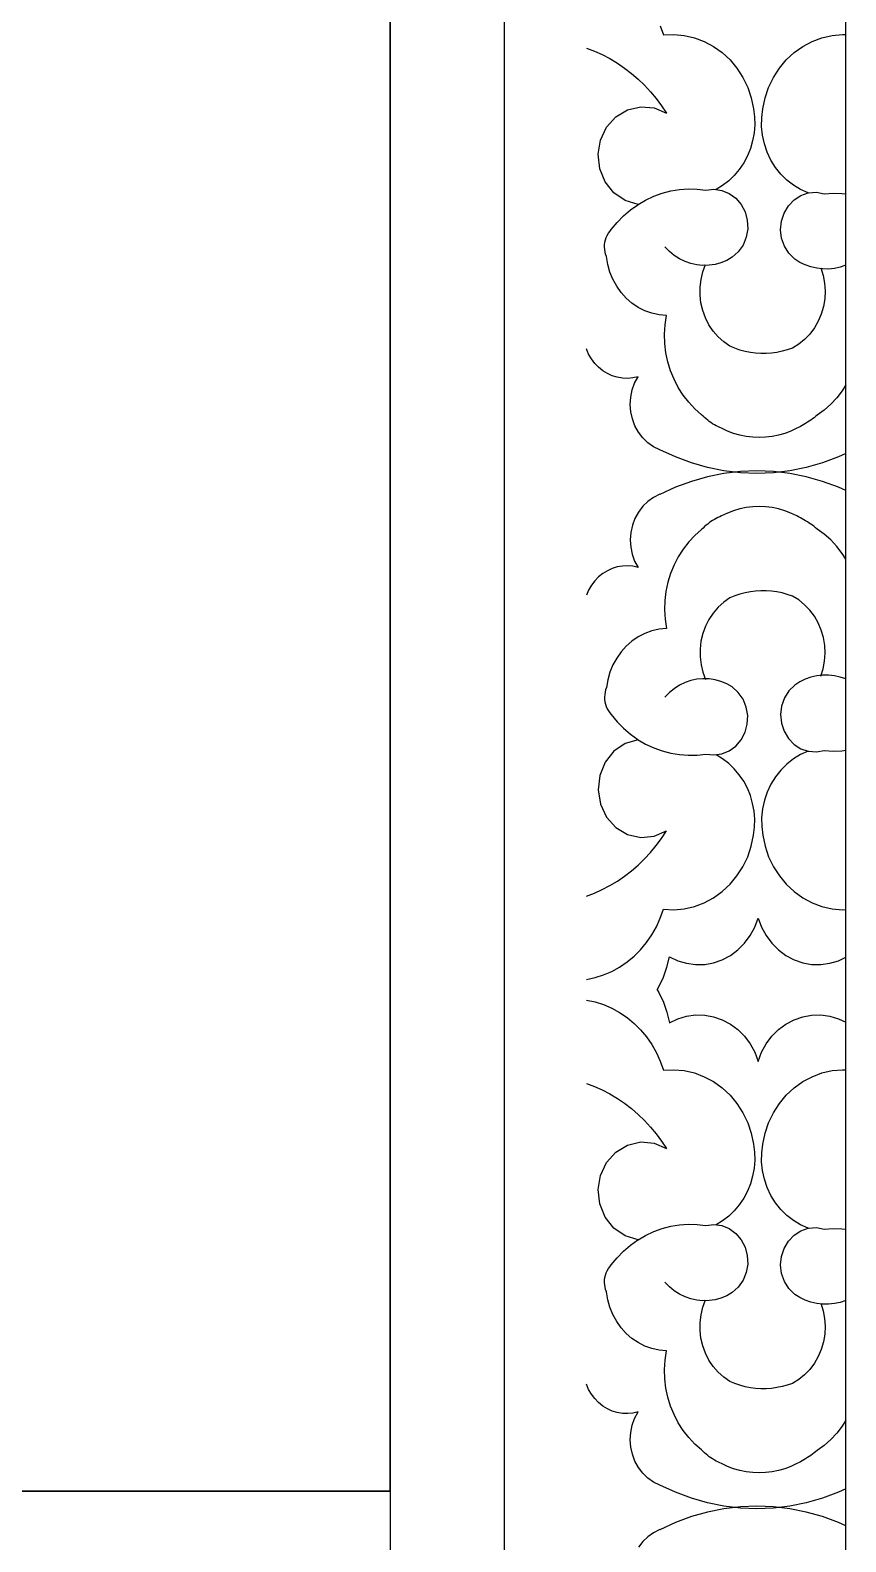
# Model space of a CAD drawing. Extents: x 1188826 to 1909461, y 608442 to 1651179.
# Drawn here: x 1660628.9 to 1660852.5, y 1030119.5 to 1030534 of the extents above; entities that cross this region are included whole.
import ezdxf

# ---------------------------------------------------------------- set-up
doc = ezdxf.new("R2010")
doc.units = 0
doc.header["$LTSCALE"] = 1000
doc.header["$MEASUREMENT"] = 0
doc.layers.add('窗', color=4, linetype='Continuous')
doc.layers.add('立面线', color=40, linetype='Continuous')

# ---------------------------------------------------------------- blocks, each defined once
blk = doc.blocks.new('EHYTERHT5EHTER')
at = {"layer": '窗', "ltscale": 3}
for points in [[(77243.13, -229980.6), (76049.19, -229980.6), (76049.19, -231660.6), (77243.13, -231660.6)], [(76049.19, -231660.6), (77243.13, -231660.6), (77243.13, -233330.6), (76049.19, -233330.6)]]:
    blk.add_lwpolyline(points, close=True, dxfattribs=at)

msp = doc.modelspace()

# ---------------------------------------------------------------- linework, layer by layer
at = {"layer": '立面线'}
for p, q in [((1660727.68, 1028413.42), (1660727.66, 1032663.42)), ((1660758.89, 1032633.42), (1660758.89, 1028443.42)), ((1660852.52, 1028443.42), (1660852.52, 1032543.42)), ((1660801.68, 1030535.14), (1660802.54, 1030532.69)), ((1660802.54, 1030532.69), (1660805.39, 1030532.83)), ((1660805.39, 1030532.83), (1660808.23, 1030532.57)), ((1660808.23, 1030532.57), (1660811.02, 1030531.93)), ((1660811.02, 1030531.93), (1660813.71, 1030530.92)), ((1660813.71, 1030530.92), (1660816.27, 1030529.55)), ((1660840.74, 1030529.55), (1660843.29, 1030530.92)), ((1660843.29, 1030530.92), (1660845.99, 1030531.93)), ((1660845.99, 1030531.93), (1660848.78, 1030532.57)), ((1660848.78, 1030532.57), (1660851.62, 1030532.83)), ((1660851.62, 1030532.83), (1660852.52, 1030532.78)), ((1660781.41, 1030529.08), (1660783.62, 1030528.24)), ((1660783.62, 1030528.24), (1660785.77, 1030527.28)), ((1660785.77, 1030527.28), (1660787.88, 1030526.18)), ((1660816.27, 1030529.55), (1660818.64, 1030527.85)), ((1660818.64, 1030527.85), (1660820.8, 1030525.83)), ((1660836.21, 1030525.83), (1660838.37, 1030527.85)), ((1660838.37, 1030527.85), (1660840.74, 1030529.55)), ((1660787.88, 1030526.18), (1660789.92, 1030524.96)), ((1660789.92, 1030524.96), (1660791.9, 1030523.61)), ((1660791.9, 1030523.61), (1660793.81, 1030522.15)), ((1660793.81, 1030522.15), (1660795.63, 1030520.58)), ((1660820.8, 1030525.83), (1660822.7, 1030523.55)), ((1660822.7, 1030523.55), (1660824.32, 1030521.02)), ((1660832.68, 1030521.02), (1660834.31, 1030523.55)), ((1660834.31, 1030523.55), (1660836.21, 1030525.83)), ((1660795.63, 1030520.58), (1660797.37, 1030518.89)), ((1660797.37, 1030518.89), (1660799.02, 1030517.11)), ((1660824.32, 1030521.02), (1660825.64, 1030518.29)), ((1660825.64, 1030518.29), (1660826.63, 1030515.4)), ((1660830.38, 1030515.4), (1660831.37, 1030518.29)), ((1660831.37, 1030518.29), (1660832.68, 1030521.02)), ((1660799.02, 1030517.11), (1660800.58, 1030515.23)), ((1660800.58, 1030515.23), (1660802.03, 1030513.25)), ((1660826.63, 1030515.4), (1660827.27, 1030512.4)), ((1660829.74, 1030512.4), (1660830.38, 1030515.4)), ((1660786.92, 1030507.39), (1660789.48, 1030510.25)), ((1660789.48, 1030510.25), (1660792.7, 1030512.18)), ((1660792.7, 1030512.18), (1660796.3, 1030513.01)), ((1660796.3, 1030513.01), (1660799.97, 1030512.67)), ((1660799.97, 1030512.67), (1660803.38, 1030511.19)), ((1660802.03, 1030513.25), (1660803.38, 1030511.19)), ((1660827.27, 1030512.4), (1660827.53, 1030510.21)), ((1660827.53, 1030510.21), (1660827.57, 1030508.01)), ((1660829.46, 1030507.58), (1660829.47, 1030510)), ((1660829.47, 1030510), (1660829.74, 1030512.4)), ((1660785.25, 1030503.86), (1660786.92, 1030507.39)), ((1660827.39, 1030505.81), (1660826.99, 1030503.64)), ((1660827.57, 1030508.01), (1660827.39, 1030505.81)), ((1660829.71, 1030505.17), (1660829.46, 1030507.58)), ((1660784.61, 1030499.95), (1660785.25, 1030503.86)), ((1660826.38, 1030501.53), (1660825.56, 1030499.51)), ((1660826.99, 1030503.64), (1660826.38, 1030501.53)), ((1660830.23, 1030502.81), (1660829.71, 1030505.17)), ((1660831, 1030500.54), (1660830.23, 1030502.81)), ((1660785.05, 1030496), (1660784.61, 1030499.95)), ((1660824.54, 1030497.59), (1660823.34, 1030495.81)), ((1660825.56, 1030499.51), (1660824.54, 1030497.59)), ((1660832.02, 1030498.38), (1660831, 1030500.54)), ((1660833.26, 1030496.36), (1660832.02, 1030498.38)), ((1660786.53, 1030492.37), (1660785.05, 1030496)), ((1660821.97, 1030494.17), (1660820.44, 1030492.7)), ((1660823.34, 1030495.81), (1660821.97, 1030494.17)), ((1660834.72, 1030494.52), (1660833.26, 1030496.36)), ((1660836.37, 1030492.88), (1660834.72, 1030494.52)), ((1660788.94, 1030489.36), (1660786.53, 1030492.37)), ((1660792.05, 1030487.25), (1660788.94, 1030489.36)), ((1660799.87, 1030488.44), (1660802.17, 1030489.28)), ((1660802.17, 1030489.28), (1660804.52, 1030489.9)), ((1660804.52, 1030489.9), (1660806.92, 1030490.29)), ((1660806.92, 1030490.29), (1660809.34, 1030490.46)), ((1660809.34, 1030490.46), (1660811.76, 1030490.4)), ((1660811.76, 1030490.4), (1660814.17, 1030490.12)), ((1660814.17, 1030490.12), (1660816.34, 1030490.37)), ((1660816.34, 1030490.37), (1660818.5, 1030490.07)), ((1660818.77, 1030491.42), (1660816.99, 1030490.34)), ((1660818.5, 1030490.07), (1660820.55, 1030489.25)), ((1660820.44, 1030492.7), (1660818.77, 1030491.42)), ((1660820.55, 1030489.25), (1660822.36, 1030487.94)), ((1660838.18, 1030491.45), (1660836.37, 1030492.88)), ((1660840.14, 1030490.27), (1660838.18, 1030491.45)), ((1660842.22, 1030489.35), (1660840.14, 1030490.27)), ((1660840.22, 1030488.66), (1660842.22, 1030489.35)), ((1660842.22, 1030489.35), (1660842.3, 1030489.36)), ((1660842.3, 1030489.36), (1660844.48, 1030489.53)), ((1660844.48, 1030489.53), (1660846.63, 1030489.15)), ((1660846.63, 1030489.15), (1660849.05, 1030489.29)), ((1660849.05, 1030489.29), (1660851.48, 1030489.21)), ((1660851.48, 1030489.21), (1660852.52, 1030489.07)), ((1660795.6, 1030486.2), (1660792.05, 1030487.25)), ((1660793.5, 1030484.7), (1660795.52, 1030486.14)), ((1660795.52, 1030486.14), (1660795.6, 1030486.2)), ((1660795.6, 1030486.2), (1660797.65, 1030487.4)), ((1660797.65, 1030487.4), (1660799.87, 1030488.44)), ((1660822.36, 1030487.94), (1660823.84, 1030486.21)), ((1660823.84, 1030486.21), (1660824.91, 1030484.16)), ((1660835.6, 1030483.84), (1660836.78, 1030485.83)), ((1660836.78, 1030485.83), (1660838.35, 1030487.46)), ((1660838.35, 1030487.46), (1660840.22, 1030488.66)), ((1660788.24, 1030479.31), (1660789.85, 1030481.27)), ((1660789.85, 1030481.27), (1660791.61, 1030483.07)), ((1660791.61, 1030483.07), (1660793.5, 1030484.7)), ((1660824.91, 1030484.16), (1660825.52, 1030481.9)), ((1660825.52, 1030481.9), (1660825.63, 1030479.55)), ((1660834.65, 1030479.28), (1660834.88, 1030481.62)), ((1660834.88, 1030481.62), (1660835.6, 1030483.84)), ((1660786.64, 1030476.48), (1660786.85, 1030477.11)), ((1660786.85, 1030477.11), (1660787.12, 1030477.72)), ((1660787.12, 1030477.72), (1660787.44, 1030478.29)), ((1660787.44, 1030478.29), (1660787.82, 1030478.82)), ((1660787.82, 1030478.82), (1660788.24, 1030479.31)), ((1660825.23, 1030477.24), (1660824.35, 1030475.08)), ((1660825.63, 1030479.55), (1660825.23, 1030477.24)), ((1660834.93, 1030476.95), (1660834.65, 1030479.28)), ((1660835.7, 1030474.75), (1660834.93, 1030476.95)), ((1660786.38, 1030474.5), (1660786.41, 1030475.17)), ((1660786.42, 1030473.84), (1660786.38, 1030474.5)), ((1660786.41, 1030475.17), (1660786.49, 1030475.83)), ((1660786.52, 1030473.18), (1660786.42, 1030473.84)), ((1660786.49, 1030475.83), (1660786.64, 1030476.48)), ((1660786.68, 1030472.53), (1660786.52, 1030473.18)), ((1660786.9, 1030471.91), (1660786.68, 1030472.53)), ((1660804.16, 1030473.3), (1660802.95, 1030474.55)), ((1660805.49, 1030472.2), (1660804.16, 1030473.3)), ((1660823.04, 1030473.21), (1660821.36, 1030471.71)), ((1660824.35, 1030475.08), (1660823.04, 1030473.21)), ((1660836.91, 1030472.8), (1660835.7, 1030474.75)), ((1660838.52, 1030471.2), (1660836.91, 1030472.8)), ((1660787.27, 1030469.76), (1660786.9, 1030471.91)), ((1660787.86, 1030467.68), (1660787.27, 1030469.76)), ((1660806.93, 1030471.27), (1660805.49, 1030472.2)), ((1660808.45, 1030470.53), (1660806.93, 1030471.27)), ((1660810.05, 1030469.97), (1660808.45, 1030470.53)), ((1660811.69, 1030469.61), (1660810.05, 1030469.97)), ((1660813.36, 1030469.46), (1660811.69, 1030469.61)), ((1660813.35, 1030467.71), (1660814.09, 1030469.72)), ((1660815.03, 1030469.51), (1660813.36, 1030469.46)), ((1660816.69, 1030469.77), (1660815.03, 1030469.51)), ((1660818.31, 1030470.22), (1660816.69, 1030469.77)), ((1660819.87, 1030470.87), (1660818.31, 1030470.22)), ((1660821.36, 1030471.71), (1660819.87, 1030470.87)), ((1660839.93, 1030470.32), (1660838.52, 1030471.2)), ((1660841.42, 1030469.61), (1660839.93, 1030470.32)), ((1660842.97, 1030469.07), (1660841.42, 1030469.61)), ((1660844.56, 1030468.7), (1660842.97, 1030469.07)), ((1660846.18, 1030468.51), (1660844.56, 1030468.7)), ((1660845.67, 1030468.78), (1660846.31, 1030466.73)), ((1660847.81, 1030468.5), (1660846.18, 1030468.51)), ((1660849.44, 1030468.68), (1660847.81, 1030468.5)), ((1660851.03, 1030469.03), (1660849.44, 1030468.68)), ((1660852.52, 1030469.53), (1660851.03, 1030469.03)), ((1660788.68, 1030465.69), (1660787.86, 1030467.68)), ((1660789.71, 1030463.82), (1660788.68, 1030465.69)), ((1660812.59, 1030463.49), (1660812.85, 1030465.63)), ((1660812.85, 1030465.63), (1660813.35, 1030467.71)), ((1660846.31, 1030466.73), (1660846.7, 1030464.62)), ((1660846.7, 1030464.62), (1660846.85, 1030462.47)), ((1660790.93, 1030462.09), (1660789.71, 1030463.82)), ((1660792.34, 1030460.53), (1660790.93, 1030462.09)), ((1660793.91, 1030459.15), (1660792.34, 1030460.53)), ((1660812.58, 1030461.34), (1660812.59, 1030463.49)), ((1660812.82, 1030459.2), (1660812.58, 1030461.34)), ((1660846.75, 1030460.32), (1660846.4, 1030458.2)), ((1660846.85, 1030462.47), (1660846.75, 1030460.32)), ((1660795.62, 1030457.99), (1660793.91, 1030459.15)), ((1660797.44, 1030457.05), (1660795.62, 1030457.99)), ((1660799.35, 1030456.35), (1660797.44, 1030457.05)), ((1660801.33, 1030455.9), (1660799.35, 1030456.35)), ((1660803.34, 1030455.71), (1660801.33, 1030455.9)), ((1660813.31, 1030457.11), (1660812.82, 1030459.2)), ((1660814.04, 1030455.1), (1660813.31, 1030457.11)), ((1660845.8, 1030456.14), (1660844.98, 1030454.18)), ((1660846.4, 1030458.2), (1660845.8, 1030456.14)), ((1660802.82, 1030450.62), (1660802.97, 1030453.18)), ((1660802.97, 1030453.18), (1660803.34, 1030455.71)), ((1660814.99, 1030453.21), (1660814.04, 1030455.1)), ((1660816.16, 1030451.46), (1660814.99, 1030453.21)), ((1660843.93, 1030452.35), (1660842.67, 1030450.67)), ((1660844.98, 1030454.18), (1660843.93, 1030452.35)), ((1660802.91, 1030448.07), (1660802.82, 1030450.62)), ((1660803.21, 1030445.53), (1660802.91, 1030448.07)), ((1660817.52, 1030449.88), (1660816.16, 1030451.46)), ((1660819.05, 1030448.5), (1660817.52, 1030449.88)), ((1660820.73, 1030447.33), (1660819.05, 1030448.5)), ((1660839.63, 1030447.88), (1660837.89, 1030446.82)), ((1660841.23, 1030449.17), (1660839.63, 1030447.88)), ((1660842.67, 1030450.67), (1660841.23, 1030449.17)), ((1660782.02, 1030445.16), (1660781.41, 1030446.57)), ((1660782.79, 1030443.84), (1660782.02, 1030445.16)), ((1660783.7, 1030442.63), (1660782.79, 1030443.84)), ((1660803.74, 1030443.03), (1660803.21, 1030445.53)), ((1660822.1, 1030446.76), (1660820.73, 1030447.33)), ((1660823.5, 1030446.29), (1660822.1, 1030446.76)), ((1660824.92, 1030445.91), (1660823.5, 1030446.29)), ((1660826.36, 1030445.62), (1660824.92, 1030445.91)), ((1660827.81, 1030445.43), (1660826.36, 1030445.62)), ((1660829.27, 1030445.34), (1660827.81, 1030445.43)), ((1660830.73, 1030445.35), (1660829.27, 1030445.34)), ((1660832.19, 1030445.45), (1660830.73, 1030445.35)), ((1660833.65, 1030445.65), (1660832.19, 1030445.45)), ((1660835.08, 1030445.94), (1660833.65, 1030445.65)), ((1660836.5, 1030446.34), (1660835.08, 1030445.94)), ((1660837.89, 1030446.82), (1660836.5, 1030446.34)), ((1660784.74, 1030441.56), (1660783.7, 1030442.63)), ((1660785.9, 1030440.62), (1660784.74, 1030441.56)), ((1660787.15, 1030439.85), (1660785.9, 1030440.62)), ((1660788.48, 1030439.24), (1660787.15, 1030439.85)), ((1660789.86, 1030438.81), (1660788.48, 1030439.24)), ((1660804.48, 1030440.6), (1660803.74, 1030443.03)), ((1660805.44, 1030438.26), (1660804.48, 1030440.6)), ((1660791.29, 1030438.57), (1660789.86, 1030438.81)), ((1660792.73, 1030438.52), (1660791.29, 1030438.57)), ((1660794.17, 1030438.66), (1660792.73, 1030438.52)), ((1660793.55, 1030433.38), (1660793.96, 1030435.35)), ((1660793.96, 1030435.35), (1660794.64, 1030437.23)), ((1660795.58, 1030438.98), (1660794.17, 1030438.66)), ((1660794.64, 1030437.23), (1660795.58, 1030438.98)), ((1660806.59, 1030436.03), (1660805.44, 1030438.26)), ((1660807.94, 1030433.92), (1660806.59, 1030436.03)), ((1660851.54, 1030435.13), (1660850.08, 1030433.18)), ((1660852.52, 1030436.73), (1660851.54, 1030435.13)), ((1660793.42, 1030431.36), (1660793.55, 1030433.38)), ((1660793.57, 1030429.34), (1660793.42, 1030431.36)), ((1660809.47, 1030431.96), (1660807.94, 1030433.92)), ((1660811.16, 1030430.17), (1660809.47, 1030431.96)), ((1660848.43, 1030431.4), (1660846.64, 1030429.81)), ((1660850.08, 1030433.18), (1660848.43, 1030431.4)), ((1660794.01, 1030427.38), (1660793.57, 1030429.34)), ((1660794.71, 1030425.5), (1660794.01, 1030427.38)), ((1660813, 1030428.55), (1660811.16, 1030430.17)), ((1660813.4, 1030428.16), (1660813, 1030428.55)), ((1660813.81, 1030427.77), (1660813.4, 1030428.16)), ((1660814.23, 1030427.41), (1660813.81, 1030427.77)), ((1660814.66, 1030427.06), (1660814.23, 1030427.41)), ((1660815.1, 1030426.72), (1660814.66, 1030427.06)), ((1660842.91, 1030427.09), (1660842.45, 1030426.78)), ((1660843.37, 1030427.41), (1660842.91, 1030427.09)), ((1660843.82, 1030427.74), (1660843.37, 1030427.41)), ((1660844.26, 1030428.08), (1660843.82, 1030427.74)), ((1660844.7, 1030428.43), (1660844.26, 1030428.08)), ((1660846.64, 1030429.81), (1660844.7, 1030428.43)), ((1660795.67, 1030423.77), (1660794.71, 1030425.5)), ((1660796.86, 1030422.2), (1660795.67, 1030423.77)), ((1660815.56, 1030426.4), (1660815.1, 1030426.72)), ((1660816.02, 1030426.09), (1660815.56, 1030426.4)), ((1660816.49, 1030425.81), (1660816.02, 1030426.09)), ((1660816.97, 1030425.54), (1660816.49, 1030425.81)), ((1660817.46, 1030425.28), (1660816.97, 1030425.54)), ((1660817.95, 1030425.05), (1660817.46, 1030425.28)), ((1660818.45, 1030424.83), (1660817.95, 1030425.05)), ((1660820.09, 1030424.06), (1660818.45, 1030424.83)), ((1660821.77, 1030423.42), (1660820.09, 1030424.06)), ((1660823.49, 1030422.92), (1660821.77, 1030423.42)), ((1660825.24, 1030422.57), (1660823.49, 1030422.92)), ((1660834.08, 1030422.92), (1660832.33, 1030422.57)), ((1660835.8, 1030423.42), (1660834.08, 1030422.92)), ((1660837.48, 1030424.06), (1660835.8, 1030423.42)), ((1660839.11, 1030424.83), (1660837.48, 1030424.06)), ((1660839.6, 1030425.08), (1660839.11, 1030424.83)), ((1660840.09, 1030425.34), (1660839.6, 1030425.08)), ((1660840.57, 1030425.61), (1660840.09, 1030425.34)), ((1660841.05, 1030425.89), (1660840.57, 1030425.61)), ((1660841.52, 1030426.18), (1660841.05, 1030425.89)), ((1660841.99, 1030426.47), (1660841.52, 1030426.18)), ((1660842.45, 1030426.78), (1660841.99, 1030426.47)), ((1660798.25, 1030420.85), (1660796.86, 1030422.2)), ((1660799.82, 1030419.75), (1660798.25, 1030420.85)), ((1660801.53, 1030418.91), (1660799.82, 1030419.75)), ((1660805.83, 1030416.98), (1660801.53, 1030418.95)), ((1660827, 1030422.35), (1660825.24, 1030422.57)), ((1660828.78, 1030422.28), (1660827, 1030422.35)), ((1660830.56, 1030422.35), (1660828.78, 1030422.28)), ((1660832.33, 1030422.57), (1660830.56, 1030422.35)), ((1660810.21, 1030415.36), (1660805.83, 1030416.98)), ((1660814.64, 1030414.09), (1660810.21, 1030415.36)), ((1660846.14, 1030415.36), (1660841.7, 1030414.09)), ((1660850.52, 1030416.98), (1660846.14, 1030415.36)), ((1660852.52, 1030417.9), (1660850.52, 1030416.98)), ((1660810.21, 1030410.28), (1660805.83, 1030408.66)), ((1660814.64, 1030411.54), (1660810.21, 1030410.28)), ((1660819.13, 1030413.18), (1660814.64, 1030414.09)), ((1660819.13, 1030412.45), (1660814.64, 1030411.54)), ((1660823.64, 1030412.63), (1660819.13, 1030413.18)), ((1660823.64, 1030413), (1660819.13, 1030412.45)), ((1660828.17, 1030413.18), (1660823.64, 1030413)), ((1660828.17, 1030412.45), (1660823.64, 1030412.63)), ((1660832.7, 1030413), (1660828.17, 1030413.18)), ((1660832.7, 1030412.63), (1660828.17, 1030412.45)), ((1660837.22, 1030413.18), (1660832.7, 1030412.63)), ((1660837.22, 1030412.45), (1660832.7, 1030413)), ((1660841.7, 1030414.09), (1660837.22, 1030413.18)), ((1660841.7, 1030411.54), (1660837.22, 1030412.45)), ((1660846.14, 1030410.28), (1660841.7, 1030411.54)), ((1660850.52, 1030408.66), (1660846.14, 1030410.28)), ((1660801.53, 1030406.73), (1660799.82, 1030405.89)), ((1660805.83, 1030408.66), (1660801.53, 1030406.69)), ((1660852.52, 1030407.74), (1660850.52, 1030408.66)), ((1660796.86, 1030403.43), (1660795.67, 1030401.87)), ((1660798.25, 1030404.78), (1660796.86, 1030403.43)), ((1660799.82, 1030405.89), (1660798.25, 1030404.78)), ((1660821.77, 1030402.21), (1660820.09, 1030401.57)), ((1660823.49, 1030402.71), (1660821.77, 1030402.21)), ((1660825.24, 1030403.07), (1660823.49, 1030402.71)), ((1660827, 1030403.28), (1660825.24, 1030403.07)), ((1660828.78, 1030403.35), (1660827, 1030403.28)), ((1660830.56, 1030403.28), (1660828.78, 1030403.35)), ((1660832.33, 1030403.07), (1660830.56, 1030403.28)), ((1660834.08, 1030402.71), (1660832.33, 1030403.07)), ((1660835.8, 1030402.21), (1660834.08, 1030402.71)), ((1660837.48, 1030401.57), (1660835.8, 1030402.21)), ((1660794.01, 1030398.26), (1660793.57, 1030396.29)), ((1660794.71, 1030400.13), (1660794.01, 1030398.26)), ((1660795.67, 1030401.87), (1660794.71, 1030400.13)), ((1660813.81, 1030397.86), (1660813.4, 1030397.48)), ((1660814.23, 1030398.23), (1660813.81, 1030397.86)), ((1660814.66, 1030398.58), (1660814.23, 1030398.23)), ((1660815.1, 1030398.92), (1660814.66, 1030398.58)), ((1660815.56, 1030399.24), (1660815.1, 1030398.92)), ((1660816.02, 1030399.54), (1660815.56, 1030399.24)), ((1660816.49, 1030399.83), (1660816.02, 1030399.54)), ((1660816.97, 1030400.1), (1660816.49, 1030399.83)), ((1660817.46, 1030400.35), (1660816.97, 1030400.1)), ((1660817.95, 1030400.59), (1660817.46, 1030400.35)), ((1660818.45, 1030400.81), (1660817.95, 1030400.59)), ((1660820.09, 1030401.57), (1660818.45, 1030400.81)), ((1660839.11, 1030400.81), (1660837.48, 1030401.57)), ((1660839.6, 1030400.55), (1660839.11, 1030400.81)), ((1660840.09, 1030400.29), (1660839.6, 1030400.55)), ((1660840.57, 1030400.02), (1660840.09, 1030400.29)), ((1660841.05, 1030399.74), (1660840.57, 1030400.02)), ((1660841.52, 1030399.46), (1660841.05, 1030399.74)), ((1660841.99, 1030399.16), (1660841.52, 1030399.46)), ((1660842.45, 1030398.85), (1660841.99, 1030399.16)), ((1660842.91, 1030398.54), (1660842.45, 1030398.85)), ((1660843.37, 1030398.22), (1660842.91, 1030398.54)), ((1660843.82, 1030397.89), (1660843.37, 1030398.22)), ((1660844.26, 1030397.55), (1660843.82, 1030397.89)), ((1660793.57, 1030396.29), (1660793.42, 1030394.27)), ((1660793.42, 1030394.27), (1660793.55, 1030392.26)), ((1660809.47, 1030393.67), (1660807.94, 1030391.71)), ((1660811.16, 1030395.47), (1660809.47, 1030393.67)), ((1660813, 1030397.08), (1660811.16, 1030395.47)), ((1660813.4, 1030397.48), (1660813, 1030397.08)), ((1660844.7, 1030397.21), (1660844.26, 1030397.55)), ((1660846.64, 1030395.82), (1660844.7, 1030397.21)), ((1660848.43, 1030394.23), (1660846.64, 1030395.82)), ((1660850.08, 1030392.45), (1660848.43, 1030394.23)), ((1660793.55, 1030392.26), (1660793.96, 1030390.28)), ((1660793.96, 1030390.28), (1660794.64, 1030388.4)), ((1660806.59, 1030389.61), (1660805.44, 1030387.37)), ((1660807.94, 1030391.71), (1660806.59, 1030389.61)), ((1660851.54, 1030390.51), (1660850.08, 1030392.45)), ((1660852.52, 1030388.9), (1660851.54, 1030390.51)), ((1660787.15, 1030385.79), (1660785.9, 1030385.01)), ((1660788.48, 1030386.39), (1660787.15, 1030385.79)), ((1660789.86, 1030386.82), (1660788.48, 1030386.39)), ((1660791.29, 1030387.06), (1660789.86, 1030386.82)), ((1660792.73, 1030387.11), (1660791.29, 1030387.06)), ((1660794.17, 1030386.98), (1660792.73, 1030387.11)), ((1660795.58, 1030386.65), (1660794.17, 1030386.98)), ((1660794.64, 1030388.4), (1660795.58, 1030386.65)), ((1660805.44, 1030387.37), (1660804.48, 1030385.03)), ((1660782.79, 1030381.79), (1660782.02, 1030380.48)), ((1660783.7, 1030383), (1660782.79, 1030381.79)), ((1660784.74, 1030384.08), (1660783.7, 1030383)), ((1660785.9, 1030385.01), (1660784.74, 1030384.08)), ((1660803.74, 1030382.6), (1660803.21, 1030380.11)), ((1660804.48, 1030385.03), (1660803.74, 1030382.6)), ((1660782.02, 1030380.48), (1660781.41, 1030379.07)), ((1660802.91, 1030377.57), (1660802.82, 1030375.01)), ((1660803.21, 1030380.11), (1660802.91, 1030377.57)), ((1660819.05, 1030377.14), (1660817.52, 1030375.76)), ((1660820.73, 1030378.3), (1660819.05, 1030377.14)), ((1660822.1, 1030378.87), (1660820.73, 1030378.3)), ((1660823.5, 1030379.34), (1660822.1, 1030378.87)), ((1660824.92, 1030379.73), (1660823.5, 1030379.34)), ((1660826.36, 1030380.01), (1660824.92, 1030379.73)), ((1660827.81, 1030380.2), (1660826.36, 1030380.01)), ((1660829.27, 1030380.29), (1660827.81, 1030380.2)), ((1660830.73, 1030380.29), (1660829.27, 1030380.29)), ((1660832.19, 1030380.18), (1660830.73, 1030380.29)), ((1660833.65, 1030379.98), (1660832.19, 1030380.18)), ((1660835.08, 1030379.69), (1660833.65, 1030379.98)), ((1660836.5, 1030379.3), (1660835.08, 1030379.69)), ((1660837.89, 1030378.81), (1660836.5, 1030379.3)), ((1660839.63, 1030377.75), (1660837.89, 1030378.81)), ((1660841.23, 1030376.46), (1660839.63, 1030377.75)), ((1660802.82, 1030375.01), (1660802.97, 1030372.46)), ((1660816.16, 1030374.18), (1660814.99, 1030372.43)), ((1660817.52, 1030375.76), (1660816.16, 1030374.18)), ((1660842.67, 1030374.97), (1660841.23, 1030376.46)), ((1660843.93, 1030373.29), (1660842.67, 1030374.97)), ((1660844.98, 1030371.45), (1660843.93, 1030373.29)), ((1660799.35, 1030369.28), (1660797.44, 1030368.58)), ((1660801.33, 1030369.73), (1660799.35, 1030369.28)), ((1660803.34, 1030369.93), (1660801.33, 1030369.73)), ((1660802.97, 1030372.46), (1660803.34, 1030369.93)), ((1660814.04, 1030370.53), (1660813.31, 1030368.53)), ((1660814.99, 1030372.43), (1660814.04, 1030370.53)), ((1660845.8, 1030369.49), (1660844.98, 1030371.45)), ((1660846.4, 1030367.43), (1660845.8, 1030369.49)), ((1660792.34, 1030365.11), (1660790.93, 1030363.55)), ((1660793.91, 1030366.48), (1660792.34, 1030365.11)), ((1660795.62, 1030367.64), (1660793.91, 1030366.48)), ((1660797.44, 1030368.58), (1660795.62, 1030367.64)), ((1660812.82, 1030366.44), (1660812.58, 1030364.3)), ((1660813.31, 1030368.53), (1660812.82, 1030366.44)), ((1660846.75, 1030365.31), (1660846.4, 1030367.43)), ((1660846.85, 1030363.16), (1660846.75, 1030365.31)), ((1660789.71, 1030361.82), (1660788.68, 1030359.94)), ((1660790.93, 1030363.55), (1660789.71, 1030361.82)), ((1660812.58, 1030364.3), (1660812.59, 1030362.14)), ((1660812.59, 1030362.14), (1660812.85, 1030360)), ((1660846.31, 1030358.9), (1660846.7, 1030361.01)), ((1660846.7, 1030361.01), (1660846.85, 1030363.16)), ((1660787.86, 1030357.95), (1660787.27, 1030355.87)), ((1660788.68, 1030359.94), (1660787.86, 1030357.95)), ((1660812.85, 1030360), (1660813.35, 1030357.92)), ((1660813.35, 1030357.92), (1660814.09, 1030355.92)), ((1660842.97, 1030356.56), (1660841.42, 1030356.02)), ((1660844.56, 1030356.93), (1660842.97, 1030356.56)), ((1660846.18, 1030357.12), (1660844.56, 1030356.93)), ((1660845.67, 1030356.86), (1660846.31, 1030358.9)), ((1660847.81, 1030357.13), (1660846.18, 1030357.12)), ((1660849.44, 1030356.96), (1660847.81, 1030357.13)), ((1660851.03, 1030356.61), (1660849.44, 1030356.96)), ((1660852.52, 1030356.1), (1660851.03, 1030356.61)), ((1660786.52, 1030352.46), (1660786.42, 1030351.8)), ((1660786.68, 1030353.1), (1660786.52, 1030352.46)), ((1660786.9, 1030353.73), (1660786.68, 1030353.1)), ((1660787.27, 1030355.87), (1660786.9, 1030353.73)), ((1660804.16, 1030352.34), (1660802.95, 1030351.08)), ((1660805.49, 1030353.43), (1660804.16, 1030352.34)), ((1660806.93, 1030354.36), (1660805.49, 1030353.43)), ((1660808.45, 1030355.11), (1660806.93, 1030354.36)), ((1660810.05, 1030355.66), (1660808.45, 1030355.11)), ((1660811.69, 1030356.02), (1660810.05, 1030355.66)), ((1660813.36, 1030356.17), (1660811.69, 1030356.02)), ((1660815.03, 1030356.12), (1660813.36, 1030356.17)), ((1660816.69, 1030355.87), (1660815.03, 1030356.12)), ((1660818.31, 1030355.41), (1660816.69, 1030355.87)), ((1660819.87, 1030354.76), (1660818.31, 1030355.41)), ((1660821.36, 1030353.92), (1660819.87, 1030354.76)), ((1660823.04, 1030352.43), (1660821.36, 1030353.92)), ((1660824.35, 1030350.55), (1660823.04, 1030352.43)), ((1660836.91, 1030352.84), (1660835.7, 1030350.89)), ((1660838.52, 1030354.43), (1660836.91, 1030352.84)), ((1660839.93, 1030355.31), (1660838.52, 1030354.43)), ((1660841.42, 1030356.02), (1660839.93, 1030355.31)), ((1660786.42, 1030351.8), (1660786.38, 1030351.13)), ((1660786.38, 1030351.13), (1660786.41, 1030350.46)), ((1660786.41, 1030350.46), (1660786.49, 1030349.8)), ((1660786.49, 1030349.8), (1660786.64, 1030349.15)), ((1660786.64, 1030349.15), (1660786.85, 1030348.52)), ((1660786.85, 1030348.52), (1660787.12, 1030347.92)), ((1660825.23, 1030348.4), (1660824.35, 1030350.55)), ((1660825.63, 1030346.08), (1660825.23, 1030348.4)), ((1660834.93, 1030348.68), (1660834.65, 1030346.35)), ((1660835.7, 1030350.89), (1660834.93, 1030348.68)), ((1660787.12, 1030347.92), (1660787.44, 1030347.35)), ((1660787.44, 1030347.35), (1660787.82, 1030346.81)), ((1660787.82, 1030346.81), (1660788.24, 1030346.32)), ((1660788.24, 1030346.32), (1660789.85, 1030344.37)), ((1660789.85, 1030344.37), (1660791.61, 1030342.56)), ((1660825.52, 1030343.73), (1660825.63, 1030346.08)), ((1660834.65, 1030346.35), (1660834.88, 1030344.01)), ((1660834.88, 1030344.01), (1660835.6, 1030341.79)), ((1660791.61, 1030342.56), (1660793.5, 1030340.93)), ((1660793.5, 1030340.93), (1660795.52, 1030339.49)), ((1660823.84, 1030339.42), (1660824.91, 1030341.47)), ((1660824.91, 1030341.47), (1660825.52, 1030343.73)), ((1660835.6, 1030341.79), (1660836.78, 1030339.81)), ((1660836.78, 1030339.81), (1660838.35, 1030338.17)), ((1660788.94, 1030336.27), (1660786.53, 1030333.26)), ((1660792.05, 1030338.39), (1660788.94, 1030336.27)), ((1660795.6, 1030339.43), (1660792.05, 1030338.39)), ((1660795.52, 1030339.49), (1660795.6, 1030339.43)), ((1660795.6, 1030339.43), (1660797.65, 1030338.24)), ((1660797.65, 1030338.24), (1660799.87, 1030337.19)), ((1660799.87, 1030337.19), (1660802.17, 1030336.35)), ((1660802.17, 1030336.35), (1660804.52, 1030335.74)), ((1660804.52, 1030335.74), (1660806.92, 1030335.34)), ((1660818.5, 1030335.56), (1660820.55, 1030336.39)), ((1660820.55, 1030336.39), (1660822.36, 1030337.7)), ((1660822.36, 1030337.7), (1660823.84, 1030339.42)), ((1660838.35, 1030338.17), (1660840.22, 1030336.97)), ((1660842.22, 1030336.29), (1660840.14, 1030335.36)), ((1660840.22, 1030336.97), (1660842.22, 1030336.29)), ((1660842.22, 1030336.29), (1660842.3, 1030336.27)), ((1660842.3, 1030336.27), (1660844.48, 1030336.1)), ((1660844.48, 1030336.1), (1660846.63, 1030336.48)), ((1660846.63, 1030336.48), (1660849.05, 1030336.34)), ((1660849.05, 1030336.34), (1660851.48, 1030336.43)), ((1660851.48, 1030336.43), (1660852.52, 1030336.56)), ((1660786.53, 1030333.26), (1660785.05, 1030329.63)), ((1660806.92, 1030335.34), (1660809.34, 1030335.17)), ((1660809.34, 1030335.17), (1660811.76, 1030335.23)), ((1660811.76, 1030335.23), (1660814.17, 1030335.52)), ((1660814.17, 1030335.52), (1660816.34, 1030335.27)), ((1660816.34, 1030335.27), (1660818.5, 1030335.56)), ((1660818.77, 1030334.22), (1660816.99, 1030335.3)), ((1660820.44, 1030332.93), (1660818.77, 1030334.22)), ((1660821.97, 1030331.46), (1660820.44, 1030332.93)), ((1660836.37, 1030332.76), (1660834.72, 1030331.11)), ((1660838.18, 1030334.18), (1660836.37, 1030332.76)), ((1660840.14, 1030335.36), (1660838.18, 1030334.18)), ((1660785.05, 1030329.63), (1660784.61, 1030325.69)), ((1660823.34, 1030329.83), (1660821.97, 1030331.46)), ((1660824.54, 1030328.04), (1660823.34, 1030329.83)), ((1660825.56, 1030326.12), (1660824.54, 1030328.04)), ((1660833.26, 1030329.27), (1660832.02, 1030327.25)), ((1660834.72, 1030331.11), (1660833.26, 1030329.27)), ((1660784.61, 1030325.69), (1660785.25, 1030321.78)), ((1660826.38, 1030324.1), (1660825.56, 1030326.12)), ((1660826.99, 1030321.99), (1660826.38, 1030324.1)), ((1660831, 1030325.09), (1660830.23, 1030322.82)), ((1660832.02, 1030327.25), (1660831, 1030325.09)), ((1660785.25, 1030321.78), (1660786.92, 1030318.24)), ((1660827.39, 1030319.83), (1660826.99, 1030321.99)), ((1660827.57, 1030317.63), (1660827.39, 1030319.83)), ((1660829.71, 1030320.46), (1660829.46, 1030318.06)), ((1660830.23, 1030322.82), (1660829.71, 1030320.46)), ((1660786.92, 1030318.24), (1660789.48, 1030315.38)), ((1660789.48, 1030315.38), (1660792.7, 1030313.46)), ((1660827.27, 1030313.23), (1660827.53, 1030315.42)), ((1660827.53, 1030315.42), (1660827.57, 1030317.63)), ((1660829.46, 1030318.06), (1660829.47, 1030315.63)), ((1660829.47, 1030315.63), (1660829.74, 1030313.23)), ((1660792.7, 1030313.46), (1660796.3, 1030312.63)), ((1660796.3, 1030312.63), (1660799.97, 1030312.96)), ((1660799.97, 1030312.96), (1660803.38, 1030314.44)), ((1660800.58, 1030310.41), (1660802.03, 1030312.38)), ((1660802.03, 1030312.38), (1660803.38, 1030314.44)), ((1660826.63, 1030310.23), (1660827.27, 1030313.23)), ((1660829.74, 1030313.23), (1660830.38, 1030310.23)), ((1660795.63, 1030305.06), (1660797.37, 1030306.74)), ((1660797.37, 1030306.74), (1660799.02, 1030308.52)), ((1660799.02, 1030308.52), (1660800.58, 1030310.41)), ((1660824.32, 1030304.62), (1660825.64, 1030307.35)), ((1660825.64, 1030307.35), (1660826.63, 1030310.23)), ((1660830.38, 1030310.23), (1660831.37, 1030307.35)), ((1660831.37, 1030307.35), (1660832.68, 1030304.62)), ((1660791.9, 1030302.02), (1660793.81, 1030303.48)), ((1660793.81, 1030303.48), (1660795.63, 1030305.06)), ((1660822.7, 1030302.09), (1660824.32, 1030304.62)), ((1660832.68, 1030304.62), (1660834.31, 1030302.09)), ((1660783.62, 1030297.39), (1660785.77, 1030298.36)), ((1660785.77, 1030298.36), (1660787.88, 1030299.45)), ((1660787.88, 1030299.45), (1660789.92, 1030300.67)), ((1660789.92, 1030300.67), (1660791.9, 1030302.02)), ((1660818.64, 1030297.79), (1660820.8, 1030299.8)), ((1660820.8, 1030299.8), (1660822.7, 1030302.09)), ((1660834.31, 1030302.09), (1660836.21, 1030299.8)), ((1660836.21, 1030299.8), (1660838.37, 1030297.79)), ((1660781.41, 1030296.55), (1660783.62, 1030297.39)), ((1660811.02, 1030293.7), (1660813.71, 1030294.71)), ((1660813.71, 1030294.71), (1660816.27, 1030296.08)), ((1660816.27, 1030296.08), (1660818.64, 1030297.79)), ((1660838.37, 1030297.79), (1660840.74, 1030296.08)), ((1660840.74, 1030296.08), (1660843.29, 1030294.71)), ((1660843.29, 1030294.71), (1660845.99, 1030293.7)), ((1660800.61, 1030288.15), (1660801.68, 1030290.5)), ((1660801.68, 1030290.5), (1660802.54, 1030292.94)), ((1660802.54, 1030292.94), (1660805.39, 1030292.81)), ((1660805.39, 1030292.81), (1660808.23, 1030293.06)), ((1660808.23, 1030293.06), (1660811.02, 1030293.7)), ((1660827.57, 1030288.04), (1660828.5, 1030290.52)), ((1660828.5, 1030290.52), (1660829.44, 1030288.04)), ((1660845.99, 1030293.7), (1660848.78, 1030293.06)), ((1660848.78, 1030293.06), (1660851.62, 1030292.81)), ((1660851.62, 1030292.81), (1660852.52, 1030292.85)), ((1660797.9, 1030283.82), (1660799.34, 1030285.92)), ((1660799.34, 1030285.92), (1660800.61, 1030288.15)), ((1660826.31, 1030285.73), (1660827.57, 1030288.04)), ((1660829.44, 1030288.04), (1660830.7, 1030285.73)), ((1660794.5, 1030280.1), (1660796.27, 1030281.87)), ((1660796.27, 1030281.87), (1660797.9, 1030283.82)), ((1660820.88, 1030280.3), (1660822.93, 1030281.82)), ((1660822.93, 1030281.82), (1660824.75, 1030283.64)), ((1660824.75, 1030283.64), (1660826.31, 1030285.73)), ((1660830.7, 1030285.73), (1660832.26, 1030283.64)), ((1660832.26, 1030283.64), (1660834.08, 1030281.82)), ((1660834.08, 1030281.82), (1660836.13, 1030280.3)), ((1660790.52, 1030277.11), (1660792.57, 1030278.5)), ((1660792.57, 1030278.5), (1660794.5, 1030280.1)), ((1660803.5, 1030277.06), (1660804.23, 1030279.92)), ((1660804.23, 1030279.92), (1660806.5, 1030278.84)), ((1660806.5, 1030278.84), (1660808.89, 1030278.13)), ((1660808.89, 1030278.13), (1660811.36, 1030277.79)), ((1660811.36, 1030277.79), (1660813.84, 1030277.85)), ((1660813.84, 1030277.85), (1660816.29, 1030278.3)), ((1660816.29, 1030278.3), (1660818.65, 1030279.12)), ((1660818.65, 1030279.12), (1660820.88, 1030280.3)), ((1660836.13, 1030280.3), (1660838.36, 1030279.12)), ((1660838.36, 1030279.12), (1660840.72, 1030278.3)), ((1660840.72, 1030278.3), (1660843.17, 1030277.85)), ((1660843.17, 1030277.85), (1660845.65, 1030277.79)), ((1660845.65, 1030277.79), (1660848.11, 1030278.13)), ((1660848.11, 1030278.13), (1660850.51, 1030278.84)), ((1660850.51, 1030278.84), (1660852.52, 1030279.79)), ((1660781.41, 1030273.7), (1660783.79, 1030274.21)), ((1660783.79, 1030274.21), (1660786.11, 1030274.95)), ((1660786.11, 1030274.95), (1660788.36, 1030275.92)), ((1660788.36, 1030275.92), (1660790.52, 1030277.11)), ((1660801.26, 1030271.66), (1660802.51, 1030274.3)), ((1660802.51, 1030274.3), (1660803.5, 1030277.06)), ((1660800.79, 1030270.88), (1660801.26, 1030271.66)), ((1660800.79, 1030270.88), (1660801.26, 1030270.11)), ((1660801.26, 1030270.11), (1660802.51, 1030267.47)), ((1660781.41, 1030268.07), (1660783.79, 1030267.56)), ((1660783.79, 1030267.56), (1660786.11, 1030266.82)), ((1660786.11, 1030266.82), (1660788.36, 1030265.85)), ((1660788.36, 1030265.85), (1660790.52, 1030264.66)), ((1660802.51, 1030267.47), (1660803.5, 1030264.71)), ((1660790.52, 1030264.66), (1660792.57, 1030263.26)), ((1660792.57, 1030263.26), (1660794.5, 1030261.67)), ((1660794.5, 1030261.67), (1660796.27, 1030259.89)), ((1660803.5, 1030264.71), (1660804.23, 1030261.85)), ((1660804.23, 1030261.85), (1660806.5, 1030262.93)), ((1660806.5, 1030262.93), (1660808.89, 1030263.64)), ((1660808.89, 1030263.64), (1660811.36, 1030263.97)), ((1660811.36, 1030263.97), (1660813.84, 1030263.91)), ((1660813.84, 1030263.91), (1660816.29, 1030263.47)), ((1660816.29, 1030263.47), (1660818.65, 1030262.65)), ((1660818.65, 1030262.65), (1660820.88, 1030261.47)), ((1660820.88, 1030261.47), (1660822.93, 1030259.95)), ((1660834.08, 1030259.95), (1660836.13, 1030261.47)), ((1660836.13, 1030261.47), (1660838.36, 1030262.65)), ((1660838.36, 1030262.65), (1660840.72, 1030263.47)), ((1660840.72, 1030263.47), (1660843.17, 1030263.91)), ((1660843.17, 1030263.91), (1660845.65, 1030263.97)), ((1660845.65, 1030263.97), (1660848.11, 1030263.64)), ((1660848.11, 1030263.64), (1660850.51, 1030262.93)), ((1660850.51, 1030262.93), (1660852.52, 1030261.97)), ((1660796.27, 1030259.89), (1660797.9, 1030257.95)), ((1660797.9, 1030257.95), (1660799.34, 1030255.85)), ((1660822.93, 1030259.95), (1660824.75, 1030258.13)), ((1660824.75, 1030258.13), (1660826.31, 1030256.04)), ((1660830.7, 1030256.04), (1660832.26, 1030258.13)), ((1660832.26, 1030258.13), (1660834.08, 1030259.95)), ((1660799.34, 1030255.85), (1660800.61, 1030253.62)), ((1660800.61, 1030253.62), (1660801.68, 1030251.27)), ((1660826.31, 1030256.04), (1660827.57, 1030253.73)), ((1660827.57, 1030253.73), (1660828.5, 1030251.25)), ((1660828.5, 1030251.25), (1660829.44, 1030253.73)), ((1660829.44, 1030253.73), (1660830.7, 1030256.04)), ((1660801.68, 1030251.27), (1660802.54, 1030248.83)), ((1660802.54, 1030248.83), (1660805.39, 1030248.96)), ((1660805.39, 1030248.96), (1660808.23, 1030248.7)), ((1660808.23, 1030248.7), (1660811.02, 1030248.07)), ((1660845.99, 1030248.07), (1660848.78, 1030248.7)), ((1660848.78, 1030248.7), (1660851.62, 1030248.96)), ((1660851.62, 1030248.96), (1660852.52, 1030248.92)), ((1660781.41, 1030245.21), (1660783.62, 1030244.38)), ((1660811.02, 1030248.07), (1660813.71, 1030247.05)), ((1660813.71, 1030247.05), (1660816.27, 1030245.68)), ((1660816.27, 1030245.68), (1660818.64, 1030243.98)), ((1660838.37, 1030243.98), (1660840.74, 1030245.68)), ((1660840.74, 1030245.68), (1660843.29, 1030247.05)), ((1660843.29, 1030247.05), (1660845.99, 1030248.07)), ((1660783.62, 1030244.38), (1660785.77, 1030243.41)), ((1660785.77, 1030243.41), (1660787.88, 1030242.31)), ((1660787.88, 1030242.31), (1660789.92, 1030241.09)), ((1660789.92, 1030241.09), (1660791.9, 1030239.75)), ((1660818.64, 1030243.98), (1660820.8, 1030241.97)), ((1660820.8, 1030241.97), (1660822.7, 1030239.68)), ((1660834.31, 1030239.68), (1660836.21, 1030241.97)), ((1660836.21, 1030241.97), (1660838.37, 1030243.98)), ((1660791.9, 1030239.75), (1660793.81, 1030238.29)), ((1660793.81, 1030238.29), (1660795.63, 1030236.71)), ((1660795.63, 1030236.71), (1660797.37, 1030235.03)), ((1660822.7, 1030239.68), (1660824.32, 1030237.15)), ((1660824.32, 1030237.15), (1660825.64, 1030234.42)), ((1660831.37, 1030234.42), (1660832.68, 1030237.15)), ((1660832.68, 1030237.15), (1660834.31, 1030239.68)), ((1660797.37, 1030235.03), (1660799.02, 1030233.24)), ((1660799.02, 1030233.24), (1660800.58, 1030231.36)), ((1660825.64, 1030234.42), (1660826.63, 1030231.53)), ((1660830.38, 1030231.53), (1660831.37, 1030234.42)), ((1660789.48, 1030226.38), (1660792.7, 1030228.31)), ((1660792.7, 1030228.31), (1660796.3, 1030229.14)), ((1660796.3, 1030229.14), (1660799.97, 1030228.8)), ((1660799.97, 1030228.8), (1660803.38, 1030227.32)), ((1660800.58, 1030231.36), (1660802.03, 1030229.38)), ((1660802.03, 1030229.38), (1660803.38, 1030227.32)), ((1660826.63, 1030231.53), (1660827.27, 1030228.54)), ((1660827.27, 1030228.54), (1660827.53, 1030226.35)), ((1660829.47, 1030226.13), (1660829.74, 1030228.54)), ((1660829.74, 1030228.54), (1660830.38, 1030231.53)), ((1660786.92, 1030223.53), (1660789.48, 1030226.38)), ((1660827.57, 1030224.14), (1660827.39, 1030221.94)), ((1660827.53, 1030226.35), (1660827.57, 1030224.14)), ((1660829.46, 1030223.71), (1660829.47, 1030226.13)), ((1660784.61, 1030216.08), (1660785.25, 1030219.99)), ((1660785.25, 1030219.99), (1660786.92, 1030223.53)), ((1660826.99, 1030219.77), (1660826.38, 1030217.67)), ((1660827.39, 1030221.94), (1660826.99, 1030219.77)), ((1660829.71, 1030221.3), (1660829.46, 1030223.71)), ((1660830.23, 1030218.95), (1660829.71, 1030221.3)), ((1660785.05, 1030212.14), (1660784.61, 1030216.08)), ((1660825.56, 1030215.64), (1660824.54, 1030213.73)), ((1660826.38, 1030217.67), (1660825.56, 1030215.64)), ((1660831, 1030216.67), (1660830.23, 1030218.95)), ((1660832.02, 1030214.51), (1660831, 1030216.67)), ((1660786.53, 1030208.5), (1660785.05, 1030212.14)), ((1660823.34, 1030211.94), (1660821.97, 1030210.3)), ((1660824.54, 1030213.73), (1660823.34, 1030211.94)), ((1660833.26, 1030212.5), (1660832.02, 1030214.51)), ((1660834.72, 1030210.65), (1660833.26, 1030212.5)), ((1660788.94, 1030205.5), (1660786.53, 1030208.5)), ((1660818.77, 1030207.55), (1660816.99, 1030206.47)), ((1660820.44, 1030208.83), (1660818.77, 1030207.55)), ((1660821.97, 1030210.3), (1660820.44, 1030208.83)), ((1660836.37, 1030209.01), (1660834.72, 1030210.65)), ((1660838.18, 1030207.59), (1660836.37, 1030209.01)), ((1660840.14, 1030206.4), (1660838.18, 1030207.59)), ((1660792.05, 1030203.38), (1660788.94, 1030205.5)), ((1660795.6, 1030202.33), (1660792.05, 1030203.38)), ((1660795.6, 1030202.33), (1660797.65, 1030203.53)), ((1660797.65, 1030203.53), (1660799.87, 1030204.58)), ((1660799.87, 1030204.58), (1660802.17, 1030205.41)), ((1660802.17, 1030205.41), (1660804.52, 1030206.03)), ((1660804.52, 1030206.03), (1660806.92, 1030206.42)), ((1660806.92, 1030206.42), (1660809.34, 1030206.59)), ((1660809.34, 1030206.59), (1660811.76, 1030206.53)), ((1660811.76, 1030206.53), (1660814.17, 1030206.25)), ((1660814.17, 1030206.25), (1660816.34, 1030206.5)), ((1660816.34, 1030206.5), (1660818.5, 1030206.21)), ((1660818.5, 1030206.21), (1660820.55, 1030205.38)), ((1660820.55, 1030205.38), (1660822.36, 1030204.07)), ((1660822.36, 1030204.07), (1660823.84, 1030202.34)), ((1660836.78, 1030201.96), (1660838.35, 1030203.59)), ((1660838.35, 1030203.59), (1660840.22, 1030204.79)), ((1660842.22, 1030205.48), (1660840.14, 1030206.4)), ((1660840.22, 1030204.79), (1660842.22, 1030205.48)), ((1660842.22, 1030205.48), (1660842.3, 1030205.5)), ((1660842.3, 1030205.5), (1660844.48, 1030205.66)), ((1660844.48, 1030205.66), (1660846.63, 1030205.28)), ((1660846.63, 1030205.28), (1660849.05, 1030205.42)), ((1660849.05, 1030205.42), (1660851.48, 1030205.34)), ((1660851.48, 1030205.34), (1660852.52, 1030205.2)), ((1660789.85, 1030197.4), (1660791.61, 1030199.2)), ((1660791.61, 1030199.2), (1660793.5, 1030200.83)), ((1660793.5, 1030200.83), (1660795.52, 1030202.28)), ((1660795.52, 1030202.28), (1660795.6, 1030202.33)), ((1660823.84, 1030202.34), (1660824.91, 1030200.3)), ((1660824.91, 1030200.3), (1660825.52, 1030198.04)), ((1660834.88, 1030197.76), (1660835.6, 1030199.98)), ((1660835.6, 1030199.98), (1660836.78, 1030201.96)), ((1660787.44, 1030194.42), (1660787.82, 1030194.95)), ((1660787.82, 1030194.95), (1660788.24, 1030195.44)), ((1660788.24, 1030195.44), (1660789.85, 1030197.4)), ((1660825.63, 1030195.68), (1660825.23, 1030193.37)), ((1660825.52, 1030198.04), (1660825.63, 1030195.68)), ((1660834.65, 1030195.42), (1660834.88, 1030197.76)), ((1660834.93, 1030193.08), (1660834.65, 1030195.42)), ((1660786.38, 1030190.64), (1660786.41, 1030191.31)), ((1660786.42, 1030189.97), (1660786.38, 1030190.64)), ((1660786.41, 1030191.31), (1660786.49, 1030191.97)), ((1660786.49, 1030191.97), (1660786.64, 1030192.62)), ((1660786.64, 1030192.62), (1660786.85, 1030193.25)), ((1660786.85, 1030193.25), (1660787.12, 1030193.85)), ((1660787.12, 1030193.85), (1660787.44, 1030194.42)), ((1660804.16, 1030189.43), (1660802.95, 1030190.68)), ((1660824.35, 1030191.22), (1660823.04, 1030189.34)), ((1660825.23, 1030193.37), (1660824.35, 1030191.22)), ((1660835.7, 1030190.88), (1660834.93, 1030193.08)), ((1660836.91, 1030188.93), (1660835.7, 1030190.88)), ((1660786.52, 1030189.31), (1660786.42, 1030189.97)), ((1660786.68, 1030188.66), (1660786.52, 1030189.31)), ((1660786.9, 1030188.04), (1660786.68, 1030188.66)), ((1660787.27, 1030185.9), (1660786.9, 1030188.04)), ((1660805.49, 1030188.33), (1660804.16, 1030189.43)), ((1660806.93, 1030187.4), (1660805.49, 1030188.33)), ((1660808.45, 1030186.66), (1660806.93, 1030187.4)), ((1660810.05, 1030186.1), (1660808.45, 1030186.66)), ((1660819.87, 1030187), (1660818.31, 1030186.35)), ((1660821.36, 1030187.84), (1660819.87, 1030187)), ((1660823.04, 1030189.34), (1660821.36, 1030187.84)), ((1660838.52, 1030187.33), (1660836.91, 1030188.93)), ((1660839.93, 1030186.46), (1660838.52, 1030187.33)), ((1660841.42, 1030185.74), (1660839.93, 1030186.46)), ((1660787.86, 1030183.82), (1660787.27, 1030185.9)), ((1660788.68, 1030181.82), (1660787.86, 1030183.82)), ((1660811.69, 1030185.75), (1660810.05, 1030186.1)), ((1660813.36, 1030185.59), (1660811.69, 1030185.75)), ((1660812.85, 1030181.76), (1660813.35, 1030183.85)), ((1660813.35, 1030183.85), (1660814.09, 1030185.85)), ((1660815.03, 1030185.64), (1660813.36, 1030185.59)), ((1660816.69, 1030185.9), (1660815.03, 1030185.64)), ((1660818.31, 1030186.35), (1660816.69, 1030185.9)), ((1660842.97, 1030185.2), (1660841.42, 1030185.74)), ((1660844.56, 1030184.83), (1660842.97, 1030185.2)), ((1660846.18, 1030184.64), (1660844.56, 1030184.83)), ((1660845.67, 1030184.91), (1660846.31, 1030182.87)), ((1660847.81, 1030184.64), (1660846.18, 1030184.64)), ((1660846.31, 1030182.87), (1660846.7, 1030180.75)), ((1660849.44, 1030184.81), (1660847.81, 1030184.64)), ((1660851.03, 1030185.16), (1660849.44, 1030184.81)), ((1660852.52, 1030185.67), (1660851.03, 1030185.16)), ((1660789.71, 1030179.95), (1660788.68, 1030181.82)), ((1660790.93, 1030178.22), (1660789.71, 1030179.95)), ((1660792.34, 1030176.66), (1660790.93, 1030178.22)), ((1660812.58, 1030177.47), (1660812.59, 1030179.62)), ((1660812.59, 1030179.62), (1660812.85, 1030181.76)), ((1660846.7, 1030180.75), (1660846.85, 1030178.61)), ((1660846.85, 1030178.61), (1660846.75, 1030176.45)), ((1660793.91, 1030175.29), (1660792.34, 1030176.66)), ((1660795.62, 1030174.12), (1660793.91, 1030175.29)), ((1660797.44, 1030173.19), (1660795.62, 1030174.12)), ((1660812.82, 1030175.33), (1660812.58, 1030177.47)), ((1660813.31, 1030173.24), (1660812.82, 1030175.33)), ((1660846.4, 1030174.33), (1660845.8, 1030172.27)), ((1660846.75, 1030176.45), (1660846.4, 1030174.33)), ((1660799.35, 1030172.49), (1660797.44, 1030173.19)), ((1660801.33, 1030172.04), (1660799.35, 1030172.49)), ((1660803.34, 1030171.84), (1660801.33, 1030172.04)), ((1660802.97, 1030169.31), (1660803.34, 1030171.84)), ((1660814.04, 1030171.23), (1660813.31, 1030173.24)), ((1660814.99, 1030169.34), (1660814.04, 1030171.23)), ((1660844.98, 1030170.31), (1660843.93, 1030168.48)), ((1660845.8, 1030172.27), (1660844.98, 1030170.31)), ((1660802.82, 1030166.76), (1660802.97, 1030169.31)), ((1660802.91, 1030164.2), (1660802.82, 1030166.76)), ((1660816.16, 1030167.59), (1660814.99, 1030169.34)), ((1660817.52, 1030166.01), (1660816.16, 1030167.59)), ((1660819.05, 1030164.63), (1660817.52, 1030166.01)), ((1660842.67, 1030166.8), (1660841.23, 1030165.31)), ((1660843.93, 1030168.48), (1660842.67, 1030166.8)), ((1660782.02, 1030161.29), (1660781.41, 1030162.7)), ((1660803.21, 1030161.66), (1660802.91, 1030164.2)), ((1660803.74, 1030159.16), (1660803.21, 1030161.66)), ((1660820.73, 1030163.46), (1660819.05, 1030164.63)), ((1660822.1, 1030162.9), (1660820.73, 1030163.46)), ((1660823.5, 1030162.42), (1660822.1, 1030162.9)), ((1660824.92, 1030162.04), (1660823.5, 1030162.42)), ((1660826.36, 1030161.76), (1660824.92, 1030162.04)), ((1660827.81, 1030161.57), (1660826.36, 1030161.76)), ((1660829.27, 1030161.47), (1660827.81, 1030161.57)), ((1660832.19, 1030161.58), (1660830.73, 1030161.48)), ((1660833.65, 1030161.78), (1660832.19, 1030161.58)), ((1660835.08, 1030162.08), (1660833.65, 1030161.78)), ((1660836.5, 1030162.47), (1660835.08, 1030162.08)), ((1660837.89, 1030162.95), (1660836.5, 1030162.47)), ((1660839.63, 1030164.02), (1660837.89, 1030162.95)), ((1660841.23, 1030165.31), (1660839.63, 1030164.02)), ((1660782.79, 1030159.97), (1660782.02, 1030161.29)), ((1660783.7, 1030158.77), (1660782.79, 1030159.97)), ((1660784.74, 1030157.69), (1660783.7, 1030158.77)), ((1660785.9, 1030156.75), (1660784.74, 1030157.69)), ((1660804.48, 1030156.74), (1660803.74, 1030159.16)), ((1660830.73, 1030161.48), (1660829.27, 1030161.47)), ((1660787.15, 1030155.98), (1660785.9, 1030156.75)), ((1660788.48, 1030155.37), (1660787.15, 1030155.98)), ((1660789.86, 1030154.95), (1660788.48, 1030155.37)), ((1660791.29, 1030154.71), (1660789.86, 1030154.95)), ((1660792.73, 1030154.65), (1660791.29, 1030154.71)), ((1660794.17, 1030154.79), (1660792.73, 1030154.65)), ((1660793.96, 1030151.48), (1660794.64, 1030153.36)), ((1660795.58, 1030155.12), (1660794.17, 1030154.79)), ((1660794.64, 1030153.36), (1660795.58, 1030155.12)), ((1660805.44, 1030154.39), (1660804.48, 1030156.74)), ((1660806.59, 1030152.16), (1660805.44, 1030154.39)), ((1660793.42, 1030147.49), (1660793.55, 1030149.51)), ((1660793.55, 1030149.51), (1660793.96, 1030151.48)), ((1660807.94, 1030150.05), (1660806.59, 1030152.16)), ((1660809.47, 1030148.09), (1660807.94, 1030150.05)), ((1660850.08, 1030149.31), (1660848.43, 1030147.54)), ((1660851.54, 1030151.26), (1660850.08, 1030149.31)), ((1660852.52, 1030152.86), (1660851.54, 1030151.26)), ((1660793.57, 1030145.48), (1660793.42, 1030147.49)), ((1660794.01, 1030143.51), (1660793.57, 1030145.48)), ((1660811.16, 1030146.3), (1660809.47, 1030148.09)), ((1660813, 1030144.69), (1660811.16, 1030146.3)), ((1660846.64, 1030145.95), (1660844.7, 1030144.56)), ((1660848.43, 1030147.54), (1660846.64, 1030145.95)), ((1660794.71, 1030141.64), (1660794.01, 1030143.51)), ((1660795.67, 1030139.9), (1660794.71, 1030141.64)), ((1660813.4, 1030144.29), (1660813, 1030144.69)), ((1660813.81, 1030143.91), (1660813.4, 1030144.29)), ((1660814.23, 1030143.54), (1660813.81, 1030143.91)), ((1660814.66, 1030143.19), (1660814.23, 1030143.54)), ((1660815.1, 1030142.85), (1660814.66, 1030143.19)), ((1660815.56, 1030142.53), (1660815.1, 1030142.85)), ((1660816.02, 1030142.23), (1660815.56, 1030142.53)), ((1660816.49, 1030141.94), (1660816.02, 1030142.23)), ((1660816.97, 1030141.67), (1660816.49, 1030141.94)), ((1660817.46, 1030141.41), (1660816.97, 1030141.67)), ((1660817.95, 1030141.18), (1660817.46, 1030141.41)), ((1660818.45, 1030140.96), (1660817.95, 1030141.18)), ((1660820.09, 1030140.19), (1660818.45, 1030140.96)), ((1660839.11, 1030140.96), (1660837.48, 1030140.19)), ((1660839.6, 1030141.21), (1660839.11, 1030140.96)), ((1660840.09, 1030141.47), (1660839.6, 1030141.21)), ((1660840.57, 1030141.74), (1660840.09, 1030141.47)), ((1660841.05, 1030142.02), (1660840.57, 1030141.74)), ((1660841.52, 1030142.31), (1660841.05, 1030142.02)), ((1660841.99, 1030142.61), (1660841.52, 1030142.31)), ((1660842.45, 1030142.91), (1660841.99, 1030142.61)), ((1660842.91, 1030143.22), (1660842.45, 1030142.91)), ((1660843.37, 1030143.55), (1660842.91, 1030143.22)), ((1660843.82, 1030143.87), (1660843.37, 1030143.55)), ((1660844.26, 1030144.21), (1660843.82, 1030143.87)), ((1660844.7, 1030144.56), (1660844.26, 1030144.21)), ((1660796.86, 1030138.34), (1660795.67, 1030139.9)), ((1660798.25, 1030136.99), (1660796.86, 1030138.34)), ((1660799.82, 1030135.88), (1660798.25, 1030136.99)), ((1660821.77, 1030139.56), (1660820.09, 1030140.19)), ((1660823.49, 1030139.06), (1660821.77, 1030139.56)), ((1660825.24, 1030138.7), (1660823.49, 1030139.06)), ((1660827, 1030138.48), (1660825.24, 1030138.7)), ((1660828.78, 1030138.41), (1660827, 1030138.48)), ((1660830.56, 1030138.48), (1660828.78, 1030138.41)), ((1660832.33, 1030138.7), (1660830.56, 1030138.48)), ((1660834.08, 1030139.06), (1660832.33, 1030138.7)), ((1660835.8, 1030139.56), (1660834.08, 1030139.06)), ((1660837.48, 1030140.19), (1660835.8, 1030139.56)), ((1660727.68, 1030133.42), (1659533.65, 1030133.42)), ((1660801.53, 1030135.04), (1660799.82, 1030135.88)), ((1660805.83, 1030133.11), (1660801.53, 1030135.08)), ((1660810.21, 1030131.49), (1660805.83, 1030133.11)), ((1660850.52, 1030133.11), (1660846.14, 1030131.49)), ((1660852.52, 1030134.03), (1660850.52, 1030133.11)), ((1660814.64, 1030130.22), (1660810.21, 1030131.49)), ((1660819.13, 1030129.31), (1660814.64, 1030130.22)), ((1660819.13, 1030128.59), (1660814.64, 1030127.68)), ((1660823.64, 1030128.77), (1660819.13, 1030129.31)), ((1660823.64, 1030129.13), (1660819.13, 1030128.59)), ((1660828.17, 1030129.31), (1660823.64, 1030129.13)), ((1660828.17, 1030128.59), (1660823.64, 1030128.77)), ((1660832.7, 1030129.13), (1660828.17, 1030129.31)), ((1660832.7, 1030128.77), (1660828.17, 1030128.59)), ((1660837.22, 1030129.31), (1660832.7, 1030128.77)), ((1660837.22, 1030128.59), (1660832.7, 1030129.13)), ((1660841.7, 1030130.22), (1660837.22, 1030129.31)), ((1660841.7, 1030127.68), (1660837.22, 1030128.59)), ((1660846.14, 1030131.49), (1660841.7, 1030130.22)), ((1660805.83, 1030124.79), (1660801.53, 1030122.82)), ((1660810.21, 1030126.41), (1660805.83, 1030124.79)), ((1660814.64, 1030127.68), (1660810.21, 1030126.41)), ((1660846.14, 1030126.41), (1660841.7, 1030127.68)), ((1660850.52, 1030124.79), (1660846.14, 1030126.41)), ((1660852.52, 1030123.87), (1660850.52, 1030124.79)), ((1660798.25, 1030120.91), (1660796.86, 1030119.56)), ((1660799.82, 1030122.02), (1660798.25, 1030120.91)), ((1660801.53, 1030122.86), (1660799.82, 1030122.02)), ((1660796.86, 1030119.56), (1660795.67, 1030118))]:
    msp.add_line(p, q, dxfattribs=at)

# ---------------------------------------------------------------- block references
at = {"layer": '窗'}
msp.add_blockref('EHYTERHT5EHTER', (1583484.46, 1261794.02), dxfattribs=at)

doc.saveas('drawing.dxf')
